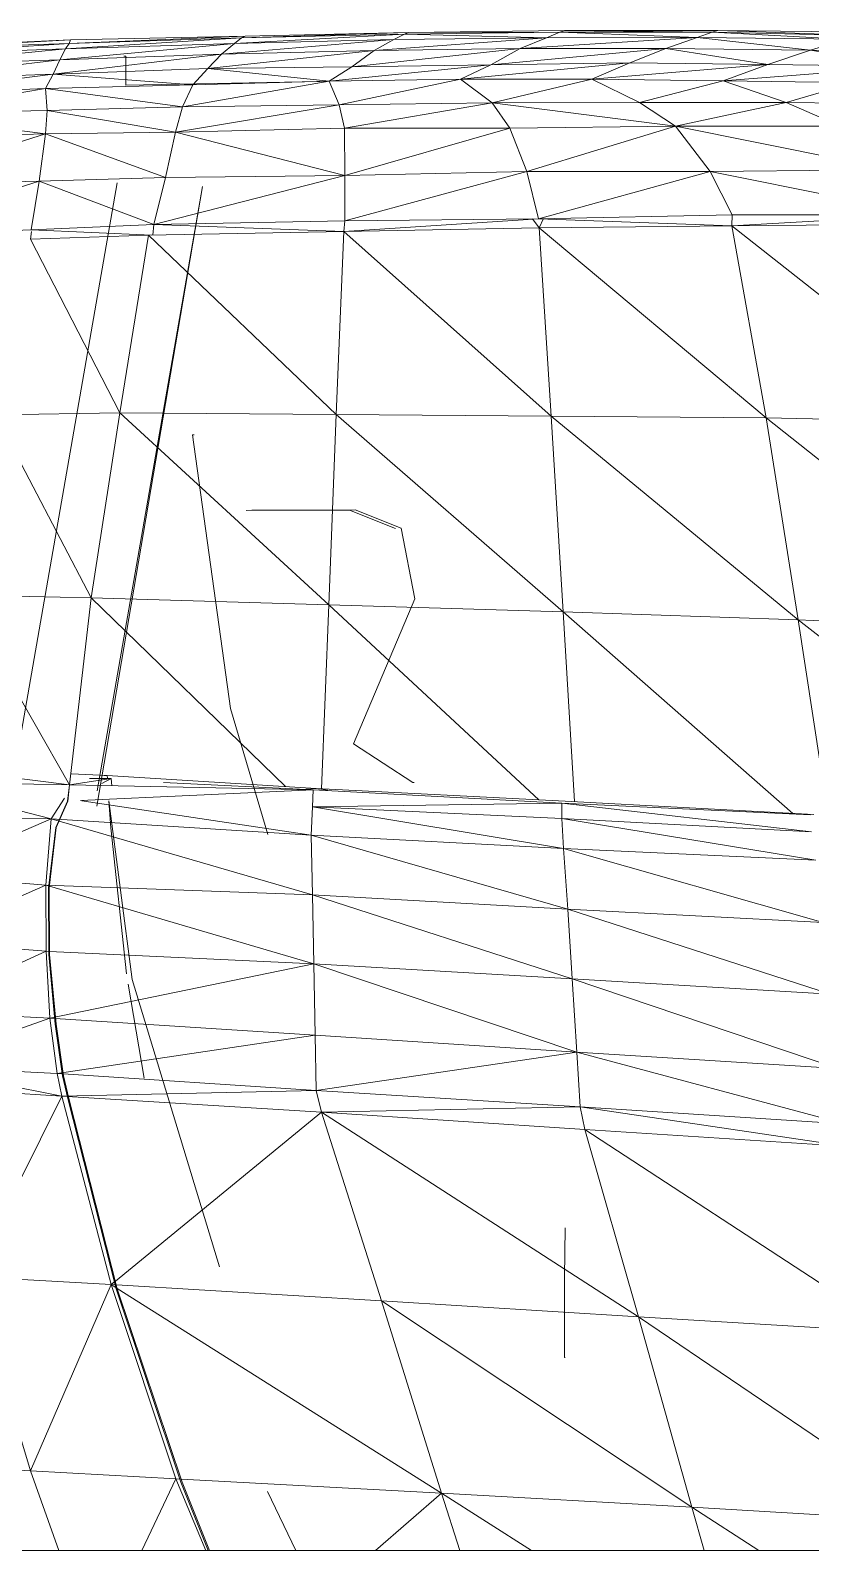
# Model space of a CAD drawing. Header units: inches. Extents: x 9610 to 15331, y -316 to 681.
# Drawn here: x 15099.94 to 15116.47, y 0 to 32.22 of the extents above; entities that cross this region are included whole.
import ezdxf

# ---------------------------------------------------------------- set-up
doc = ezdxf.new("R2010")
doc.units = ezdxf.units.IN
doc.header["$MEASUREMENT"] = 0
doc.linetypes.add('Aligning Line 1_8_', pattern=[0.25, 0.125, -0.125])
doc.linetypes.add('Grid Line 1_2_', pattern=[0.875, 0.5, -0.125, 0.125, -0.125])
for name, color, linetype, lineweight in [('0-2', 55, 'Continuous', 9), ('0-4', 130, 'Continuous', 5), ('A-FLOR-LEVL-1', 51, 'Grid Line 1_2_', 9), ('A-GENM', 5, 'Continuous', 9), ('C-TOPO-2', 55, 'Continuous', 9), ('G-ANNO-SYMB', 111, 'Aligning Line 1_8_', 9)]:
    doc.layers.add(name, color=color, linetype=linetype, lineweight=lineweight)

# ---------------------------------------------------------------- blocks, each defined once
blk = doc.blocks.new('Land_Rover_Evoque_-_SUV_Car_Vehicle_Automobile_13067 - Land Rover EVOQUE_dwg-1230547-BUILDING SECTION - NORTH_SOUTH AT ELEVATOR AND COURTYARD - LOOKING EAST')
at = {"layer": 'A-GENM'}
for p, q in [((-2020.732, 31.945), (-2024.393, 31.713)), ((-2020.707, 32.021), (-2024.39, 31.827)), ((-2020.732, 31.945), (-2024.39, 31.827)), ((-2020.707, 32.021), (-2024.385, 31.864)), ((-2017.231, 31.949), (-2020.929, 31.601)), ((-2017.083, 32.063), (-2020.812, 31.831)), ((-2017.231, 31.949), (-2020.812, 31.831)), ((-2020.732, 31.945), (-2020.812, 31.831)), ((-2017.001, 32.101), (-2020.732, 31.945)), ((-2017.083, 32.063), (-2020.732, 31.945)), ((-2020.707, 32.021), (-2020.732, 31.945)), ((-2017.001, 32.101), (-2020.707, 32.021)), ((-2013.851, 32.029), (-2017.502, 31.72)), ((-2017.231, 31.949), (-2017.502, 31.72)), ((-2013.627, 32.143), (-2017.231, 31.949)), ((-2017.083, 32.063), (-2017.231, 31.949)), ((-2013.851, 32.029), (-2017.231, 31.949)), ((-2013.545, 32.181), (-2017.083, 32.063)), ((-2013.627, 32.143), (-2017.083, 32.063)), ((-2017.001, 32.101), (-2017.083, 32.063)), ((-2013.545, 32.181), (-2017.001, 32.101)), ((-2010.617, 32.069), (-2014.267, 31.799)), ((-2013.851, 32.029), (-2014.267, 31.799)), ((-2013.627, 32.143), (-2013.851, 32.029)), ((-2010.617, 32.069), (-2013.851, 32.029)), ((-2010.335, 32.184), (-2013.627, 32.143)), ((-2013.545, 32.181), (-2013.627, 32.143)), ((-2013.627, 32.143), (-2010.617, 32.069)), ((-2010.234, 32.221), (-2013.545, 32.181)), ((-2013.545, 32.181), (-2010.335, 32.184)), ((-2007.426, 32.072), (-2011.177, 31.84)), ((-2010.617, 32.069), (-2011.177, 31.84)), ((-2010.335, 32.184), (-2010.617, 32.069)), ((-2007.426, 32.072), (-2010.617, 32.069)), ((-2010.234, 32.221), (-2010.335, 32.184)), ((-2007.105, 32.187), (-2010.335, 32.184)), ((-2010.335, 32.184), (-2007.426, 32.072)), ((-2006.985, 32.224), (-2010.234, 32.221)), ((-2010.234, 32.221), (-2007.105, 32.187)), ((-2007.426, 32.072), (-2008.087, 31.842)), ((-2007.105, 32.187), (-2007.426, 32.072)), ((-2004.269, 32.036), (-2007.426, 32.072)), ((-2007.426, 32.072), (-2005.021, 31.806)), ((-2006.985, 32.224), (-2007.105, 32.187)), ((-2003.904, 32.112), (-2007.105, 32.187)), ((-2007.105, 32.187), (-2004.269, 32.036)), ((-2006.985, 32.224), (-2003.74, 32.188)), ((-2006.985, 32.224), (-2003.904, 32.112)), ((-2004.269, 32.036), (-2005.021, 31.806)), ((-2020.929, 31.601), (-2024.438, 31.177)), ((-2020.812, 31.831), (-2024.414, 31.483)), ((-2020.929, 31.601), (-2024.414, 31.483)), ((-2020.812, 31.831), (-2024.393, 31.713)), ((-2017.502, 31.72), (-2021.069, 31.295)), ((-2020.929, 31.601), (-2021.069, 31.295)), ((-2020.812, 31.831), (-2020.929, 31.601)), ((-2017.502, 31.72), (-2020.929, 31.601)), ((-2019.573, 31.675), (-2019.53, 31.677)), ((-2019.53, 31.677), (-2019.531, 31.063)), ((-2014.267, 31.799), (-2017.795, 31.413)), ((-2017.502, 31.72), (-2017.795, 31.413)), ((-2014.267, 31.799), (-2017.502, 31.72)), ((-2011.177, 31.84), (-2014.744, 31.454)), ((-2014.267, 31.799), (-2014.744, 31.454)), ((-2014.267, 31.799), (-2011.177, 31.84)), ((-2008.087, 31.842), (-2011.798, 31.495)), ((-2011.177, 31.84), (-2011.798, 31.495)), ((-2011.177, 31.84), (-2008.087, 31.842)), ((-2008.852, 31.535), (-2008.087, 31.842)), ((-2005.926, 31.499), (-2008.087, 31.842)), ((-2005.021, 31.806), (-2008.087, 31.842)), ((-2005.926, 31.499), (-2005.021, 31.806)), ((-2002.979, 31.463), (-2005.021, 31.806)), ((-2001.94, 31.77), (-2005.021, 31.806)), ((-2021.069, 31.295), (-2024.447, 30.871)), ((-2024.438, 31.177), (-2021.069, 31.295)), ((-2021.069, 31.295), (-2021.231, 30.989)), ((-2021.069, 31.295), (-2017.795, 31.413)), ((-2021.069, 31.295), (-2018.111, 31.068)), ((-2017.795, 31.413), (-2018.111, 31.068)), ((-2014.744, 31.454), (-2017.795, 31.413)), ((-2017.795, 31.413), (-2015.223, 31.147)), ((-2011.798, 31.495), (-2015.223, 31.147)), ((-2014.744, 31.454), (-2015.223, 31.147)), ((-2011.798, 31.495), (-2014.744, 31.454)), ((-2008.852, 31.535), (-2012.441, 31.187)), ((-2011.798, 31.495), (-2012.441, 31.187)), ((-2008.852, 31.535), (-2011.798, 31.495)), ((-2008.852, 31.535), (-2009.659, 31.19)), ((-2005.926, 31.499), (-2009.659, 31.19)), ((-2005.926, 31.499), (-2008.852, 31.535)), ((-2005.926, 31.499), (-2006.871, 31.153)), ((-2006.871, 31.153), (-2002.979, 31.463)), ((-2005.926, 31.499), (-2002.979, 31.463)), ((-2021.231, 30.989), (-2024.455, 30.449)), ((-2021.231, 30.989), (-2024.447, 30.871)), ((-2024.447, 30.871), (-2021.231, 30.989)), ((-2018.111, 31.068), (-2021.231, 30.989)), ((-2021.231, 30.989), (-2018.111, 31.068)), ((-2021.231, 30.989), (-2018.332, 30.607)), ((-2021.231, 30.989), (-2021.201, 30.528)), ((-2019.531, 31.063), (-2015.42, 31.143)), ((-2015.223, 31.147), (-2018.332, 30.607)), ((-2018.111, 31.068), (-2018.332, 30.607)), ((-2015.223, 31.147), (-2018.111, 31.068)), ((-2018.111, 31.068), (-2015.223, 31.147)), ((-2012.441, 31.187), (-2015.223, 31.147)), ((-2015.223, 31.147), (-2012.441, 31.187)), ((-2015.223, 31.147), (-2015.011, 30.648)), ((-2012.441, 31.187), (-2015.011, 30.648)), ((-2009.659, 31.19), (-2012.441, 31.187)), ((-2012.441, 31.187), (-2009.659, 31.19)), ((-2012.441, 31.187), (-2011.766, 30.689)), ((-2009.659, 31.19), (-2011.766, 30.689)), ((-2009.659, 31.19), (-2006.871, 31.153)), ((-2009.659, 31.19), (-2008.648, 30.692)), ((-2009.659, 31.19), (-2006.871, 31.153)), ((-2006.871, 31.153), (-2008.648, 30.692)), ((-2006.871, 31.153), (-2004.089, 31.117)), ((-2006.871, 31.153), (-2005.534, 30.694)), ((-2006.871, 31.153), (-2004.089, 31.117)), ((-2004.089, 31.117), (-2005.534, 30.694)), ((-2018.481, 30.07), (-2015.011, 30.648)), ((-2018.332, 30.607), (-2015.011, 30.648)), ((-2011.766, 30.689), (-2015.011, 30.648)), ((-2014.9, 30.149), (-2015.011, 30.648)), ((-2014.9, 30.149), (-2011.766, 30.689)), ((-2011.766, 30.689), (-2008.648, 30.692)), ((-2007.883, 30.193), (-2011.766, 30.689)), ((-2011.396, 30.152), (-2011.766, 30.689)), ((-2008.648, 30.692), (-2005.534, 30.694)), ((-2007.883, 30.193), (-2008.648, 30.692)), ((-2007.883, 30.193), (-2005.534, 30.694)), ((-2005.534, 30.694), (-2004.388, 30.196)), ((-2005.534, 30.694), (-2002.42, 30.658)), ((-2021.201, 30.528), (-2024.455, 30.449)), ((-2021.234, 30.029), (-2024.455, 30.449)), ((-2021.234, 30.029), (-2021.201, 30.528)), ((-2018.332, 30.607), (-2021.201, 30.528)), ((-2018.481, 30.07), (-2021.201, 30.528)), ((-2018.481, 30.07), (-2018.332, 30.607)), ((-2024.657, 28.951), (-2021.234, 30.029)), ((-2021.234, 30.029), (-2024.489, 29.95)), ((-2021.366, 29.03), (-2021.234, 30.029)), ((-2018.481, 30.07), (-2021.234, 30.029)), ((-2018.689, 29.109), (-2021.234, 30.029)), ((-2018.689, 29.109), (-2018.481, 30.07)), ((-2014.9, 30.149), (-2018.481, 30.07)), ((-2014.888, 29.151), (-2018.481, 30.07)), ((-2011.396, 30.152), (-2014.9, 30.149)), ((-2014.888, 29.151), (-2014.9, 30.149)), ((-2014.888, 29.151), (-2011.396, 30.152)), ((-2007.883, 30.193), (-2011.396, 30.152)), ((-2011.036, 29.23), (-2011.396, 30.152)), ((-2011.036, 29.23), (-2007.883, 30.193)), ((-2007.883, 30.193), (-2004.388, 30.196)), ((-2007.883, 30.193), (-2003.321, 29.275)), ((-2007.883, 30.193), (-2007.147, 29.234)), ((-2025.001, 27.875), (-2021.366, 29.03)), ((-2024.657, 28.951), (-2021.366, 29.03)), ((-2021.366, 29.03), (-2021.536, 27.993)), ((-2021.366, 29.03), (-2018.689, 29.109)), ((-2021.366, 29.03), (-2018.936, 28.11)), ((-2018.936, 28.11), (-2014.888, 29.151)), ((-2018.936, 28.11), (-2018.689, 29.109)), ((-2018.689, 29.109), (-2014.888, 29.151)), ((-2014.893, 28.19), (-2011.036, 29.23)), ((-2014.888, 29.151), (-2014.893, 28.19)), ((-2014.888, 29.151), (-2011.036, 29.23)), ((-2011.036, 29.23), (-2007.147, 29.234)), ((-2011.036, 29.23), (-2010.783, 28.232)), ((-2010.783, 28.232), (-2007.147, 29.234)), ((-2003.321, 29.275), (-2007.147, 29.234)), ((-2002.563, 28.316), (-2007.147, 29.234)), ((-2007.147, 29.234), (-2006.682, 28.312)), ((-2019.716, 28.992), (-2021.948, 16.199)), ((-2017.906, 28.917), (-2020.143, 15.778)), ((-2017.906, 28.917), (-2020.139, 16.105)), ((-2021.536, 27.993), (-2018.936, 28.11)), ((-2018.936, 28.11), (-2018.956, 27.88)), ((-2018.936, 28.11), (-2014.893, 28.19)), ((-2018.936, 28.11), (-2014.913, 27.96)), ((-2010.783, 28.232), (-2014.913, 27.96)), ((-2014.893, 28.19), (-2014.913, 27.96)), ((-2014.913, 27.96), (-2010.773, 28.04)), ((-2014.913, 27.96), (-2010.773, 28.04)), ((-2014.893, 28.19), (-2010.783, 28.232)), ((-2010.912, 28.231), (-2010.773, 28.04)), ((-2010.783, 28.232), (-2006.682, 28.312)), ((-2010.783, 28.232), (-2006.687, 28.082)), ((-2010.773, 28.04), (-2010.68, 28.234)), ((-2006.687, 28.082), (-2010.773, 28.04)), ((-2010.773, 28.04), (-2006.687, 28.082)), ((-2010.521, 24.045), (-2010.773, 28.04)), ((-2005.964, 24.01), (-2010.773, 28.04)), ((-2002.563, 28.316), (-2006.687, 28.082)), ((-2006.682, 28.312), (-2006.687, 28.082)), ((-2002.515, 28.123), (-2006.687, 28.082)), ((-2006.687, 28.082), (-2002.515, 28.123)), ((-2005.964, 24.01), (-2006.687, 28.082)), ((-2001.407, 23.918), (-2006.687, 28.082)), ((-2002.563, 28.316), (-2006.682, 28.312)), ((-2025.001, 27.875), (-2021.536, 27.993)), ((-2021.533, 27.96), (-2021.555, 27.801)), ((-2021.555, 27.801), (-2019.052, 27.88)), ((-2019.657, 24.114), (-2021.555, 27.801)), ((-2021.536, 27.993), (-2018.983, 27.881)), ((-2019.052, 27.88), (-2019.657, 24.114)), ((-2019.657, 24.114), (-2019.052, 27.88)), ((-2014.913, 27.96), (-2019.052, 27.88)), ((-2015.075, 24.08), (-2019.052, 27.88)), ((-2015.075, 24.08), (-2014.913, 27.96)), ((-2010.521, 24.045), (-2014.913, 27.96)), ((-2019.657, 24.114), (-2022.296, 24.074)), ((-2020.263, 20.196), (-2022.296, 24.074)), ((-2019.657, 24.114), (-2020.263, 20.196)), ((-2020.263, 20.196), (-2019.657, 24.114)), ((-2015.075, 24.08), (-2019.657, 24.114)), ((-2019.657, 24.114), (-2015.228, 20.046)), ((-2015.075, 24.08), (-2015.228, 20.046)), ((-2015.075, 24.08), (-2010.521, 24.045)), ((-2015.075, 24.08), (-2010.26, 19.897)), ((-2010.521, 24.045), (-2010.26, 19.897)), ((-2010.521, 24.045), (-2005.282, 19.728)), ((-2010.521, 24.045), (-2005.964, 24.01)), ((-2005.282, 19.728), (-2005.964, 24.01)), ((-2005.964, 24.01), (-2000.301, 19.52)), ((-2005.964, 24.01), (-2001.407, 23.918)), ((-2018.081, 23.654), (-2018.12, 23.651)), ((-2018.12, 23.651), (-2017.317, 17.85)), ((-2014.788, 22.051), (-2016.982, 22.049)), ((-2014.67, 22.059), (-2016.864, 22.057)), ((-2013.816, 21.667), (-2014.788, 22.051)), ((-2013.697, 21.676), (-2014.67, 22.059)), ((-2013.407, 20.178), (-2013.697, 21.676)), ((-2020.727, 16.231), (-2023.017, 20.251)), ((-2020.263, 20.196), (-2023.017, 20.251)), ((-2020.727, 16.231), (-2020.263, 20.196)), ((-2015.228, 20.046), (-2020.263, 20.196)), ((-2020.263, 20.196), (-2016.151, 16.196)), ((-2015.228, 20.046), (-2015.383, 16.149)), ((-2015.228, 20.046), (-2010.26, 19.897)), ((-2015.228, 20.046), (-2010.78, 15.916)), ((-2014.704, 17.103), (-2013.407, 20.178)), ((-2010.26, 19.897), (-2005.282, 19.728)), ((-2010.26, 19.897), (-2010.021, 15.876)), ((-2010.26, 19.897), (-2005.399, 15.624)), ((-2005.282, 19.728), (-2000.301, 19.52)), ((-2005.282, 19.728), (-2004.649, 15.583)), ((-2005.282, 19.728), (-1999.74, 15.391)), ((-2017.317, 17.85), (-2016.523, 15.18)), ((-2013.452, 16.278), (-2014.704, 17.103)), ((-2020.727, 16.231), (-2023.682, 16.602)), ((-2020.684, 16.463), (-2019.927, 16.432)), ((-2020.727, 16.231), (-2023.738, 16.294)), ((-2021.115, 15.509), (-2023.699, 16.179)), ((-2020.766, 15.885), (-2020.727, 16.231)), ((-2020.764, 15.885), (-2020.727, 16.231)), ((-2020.764, 15.885), (-2020.727, 16.231)), ((-2020.727, 16.231), (-2019.841, 16.366)), ((-2020.727, 16.231), (-2015.564, 16.128)), ((-2020.492, 15.897), (-2015.564, 16.128)), ((-2019.841, 16.366), (-2020.303, 16.369)), ((-2020.042, 16.261), (-2019.841, 16.366)), ((-2019.993, 16.428), (-2019.927, 16.432)), ((-2019.927, 16.432), (-2019.919, 16.37)), ((-2019.927, 16.432), (-2015.499, 16.155)), ((-2019.825, 16.213), (-2019.841, 16.366)), ((-2018.733, 16.278), (-2015.564, 16.128)), ((-2015.713, 16.142), (-2015.499, 16.155)), ((-2015.564, 16.128), (-2015.573, 15.763)), ((-2010.288, 15.844), (-2015.564, 16.128)), ((-2010.223, 15.887), (-2015.499, 16.155)), ((-2015.251, 16.117), (-2015.499, 16.155)), ((-2013.452, 16.278), (-2013.418, 16.28)), ((-2021.115, 15.509), (-2020.831, 15.951)), ((-2021.016, 15.328), (-2020.766, 15.885)), ((-2021.008, 15.327), (-2020.764, 15.885)), ((-2020.464, 15.896), (-2015.606, 15.167)), ((-2019.849, 15.317), (-2019.895, 15.893)), ((-2019.895, 15.893), (-2019.396, 12.104)), ((-2010.288, 15.844), (-2015.573, 15.763)), ((-2005.018, 15.599), (-2010.288, 15.844)), ((-2010.288, 15.844), (-2005.002, 15.233)), ((-2010.288, 15.844), (-2010.288, 15.517)), ((-2004.951, 15.6), (-2010.223, 15.887)), ((-2021.115, 15.509), (-2023.863, 14.316)), ((-2021.115, 15.509), (-2023.79, 15.545)), ((-2021.115, 15.509), (-2021.225, 14.107)), ((-2021.115, 15.509), (-2015.573, 13.9)), ((-2021.115, 15.509), (-2015.606, 15.167)), ((-2015.606, 15.167), (-2015.573, 15.763)), ((-2010.288, 15.517), (-2015.573, 15.763)), ((-2010.253, 14.884), (-2015.573, 15.763)), ((-2010.288, 15.517), (-2015.573, 15.763)), ((-2005.002, 15.233), (-2010.288, 15.517)), ((-2004.905, 14.638), (-2010.288, 15.517)), ((-2010.253, 14.884), (-2010.288, 15.517)), ((-2005.002, 15.233), (-2010.288, 15.517)), ((-2021.168, 14.041), (-2021.016, 15.328)), ((-2021.155, 14.039), (-2021.008, 15.327)), ((-2019.516, 12.224), (-2019.849, 15.317)), ((-2010.253, 14.884), (-2015.606, 15.167)), ((-2010.161, 13.597), (-2015.606, 15.167)), ((-2015.573, 13.9), (-2015.606, 15.167)), ((-2004.905, 14.638), (-2010.253, 14.884)), ((-2004.751, 13.313), (-2010.253, 14.884)), ((-2010.253, 14.884), (-2010.161, 13.597)), ((-2021.225, 14.107), (-2023.863, 14.316)), ((-2021.225, 14.107), (-2023.936, 12.914)), ((-2021.221, 12.704), (-2021.225, 14.107)), ((-2021.225, 14.107), (-2015.573, 13.9)), ((-2021.225, 14.107), (-2021.151, 14.085)), ((-2021.167, 12.638), (-2021.168, 14.041)), ((-2021.155, 14.039), (-2021.16, 13.949)), ((-2021.155, 14.039), (-2021.149, 14.093)), ((-2021.155, 14.039), (-2021.149, 14.093)), ((-2021.151, 12.636), (-2021.155, 14.039)), ((-2021.15, 14.085), (-2015.549, 12.44)), ((-2010.161, 13.597), (-2015.573, 13.9)), ((-2010.071, 12.118), (-2015.573, 13.9)), ((-2015.573, 13.9), (-2015.549, 12.44)), ((-2004.751, 13.313), (-2010.161, 13.597)), ((-2010.161, 13.597), (-2004.594, 11.796)), ((-2010.161, 13.597), (-2010.071, 12.118)), ((-2021.221, 12.704), (-2023.936, 12.914)), ((-2021.221, 12.704), (-2024.009, 11.435)), ((-2021.14, 11.283), (-2021.221, 12.704)), ((-2021.221, 12.704), (-2021.164, 12.702)), ((-2021.031, 11.16), (-2021.167, 12.638)), ((-2021.151, 12.701), (-2015.549, 12.44)), ((-2021.011, 11.157), (-2021.151, 12.636)), ((-2021.151, 12.636), (-2021.141, 12.519)), ((-2021.14, 11.283), (-2015.549, 12.44)), ((-2010.071, 12.118), (-2015.549, 12.44)), ((-2015.549, 12.44), (-2015.517, 10.923)), ((-2015.549, 12.44), (-2009.972, 10.562)), ((-2019.479, 12.008), (-2019.14, 10.017)), ((-2019.396, 12.104), (-2017.547, 6.013)), ((-2004.594, 11.796), (-2010.071, 12.118)), ((-2010.071, 12.118), (-2009.972, 10.562)), ((-2010.071, 12.118), (-2004.44, 10.221)), ((-2021.14, 11.283), (-2024.064, 10.263)), ((-2021.14, 11.283), (-2024.009, 11.435)), ((-2020.984, 10.112), (-2021.14, 11.283)), ((-2021.14, 11.283), (-2015.517, 10.923)), ((-2020.876, 10.065), (-2021.031, 11.16)), ((-2020.854, 10.062), (-2021.011, 11.157)), ((-2020.984, 10.112), (-2015.517, 10.923)), ((-2015.517, 10.923), (-2009.972, 10.562)), ((-2015.517, 10.923), (-2015.495, 9.751)), ((-2009.972, 10.562), (-2015.495, 9.751)), ((-2009.972, 10.562), (-2004.44, 10.221)), ((-2009.972, 10.562), (-2004.323, 9.049)), ((-2009.972, 10.562), (-2009.902, 9.41)), ((-2020.89, 9.632), (-2024.064, 10.263)), ((-2020.984, 10.112), (-2024.064, 10.263)), ((-2020.89, 9.632), (-2020.984, 10.112)), ((-2020.984, 10.112), (-2020.86, 10.104)), ((-2020.759, 9.585), (-2020.876, 10.065)), ((-2020.86, 10.104), (-2015.495, 9.751)), ((-2020.739, 9.582), (-2020.854, 10.062)), ((-2020.89, 9.632), (-2023.989, 9.821)), ((-2020.89, 9.632), (-2015.495, 9.751)), ((-2009.902, 9.41), (-2015.495, 9.751)), ((-2015.382, 9.29), (-2015.495, 9.751)), ((-2020.89, 9.632), (-2022.788, 5.807)), ((-2020.89, 9.632), (-2019.843, 5.637)), ((-2020.89, 9.632), (-2015.382, 9.29)), ((-2019.736, 5.551), (-2020.759, 9.585)), ((-2019.712, 5.548), (-2020.739, 9.582)), ((-2009.902, 9.41), (-2015.382, 9.29)), ((-2004.237, 8.569), (-2009.902, 9.41)), ((-2004.323, 9.049), (-2009.902, 9.41)), ((-2009.902, 9.41), (-2009.807, 8.929)), ((-2019.753, 5.711), (-2015.382, 9.29)), ((-2009.807, 8.929), (-2015.382, 9.29)), ((-2015.382, 9.29), (-2008.665, 4.954)), ((-2015.382, 9.29), (-2014.115, 5.296)), ((-2004.237, 8.569), (-2009.807, 8.929)), ((-2009.807, 8.929), (-2003.235, 4.632)), ((-2009.807, 8.929), (-2008.665, 4.954)), ((-2010.221, 6.84), (-2010.234, 5.786)), ((-2019.843, 5.637), (-2022.788, 5.807)), ((-2022.788, 5.807), (-2021.553, 1.688)), ((-2019.843, 5.637), (-2021.553, 1.688)), ((-2019.843, 5.637), (-2019.764, 5.702)), ((-2019.843, 5.637), (-2018.472, 1.518)), ((-2019.843, 5.637), (-2019.74, 5.631)), ((-2019.843, 5.637), (-2019.715, 5.556)), ((-2018.365, 1.451), (-2019.736, 5.551)), ((-2019.733, 5.631), (-2014.115, 5.296)), ((-2019.714, 5.555), (-2012.84, 1.214)), ((-2018.339, 1.447), (-2019.712, 5.548)), ((-2010.234, 5.786), (-2010.235, 4.096)), ((-2008.665, 4.954), (-2014.115, 5.296)), ((-2014.115, 5.296), (-2012.84, 1.214)), ((-2014.115, 5.296), (-2007.536, 0.922)), ((-2003.235, 4.632), (-2008.665, 4.954)), ((-2008.665, 4.954), (-2007.536, 0.922)), ((-2008.665, 4.954), (-2002.238, 0.599)), ((-2010.218, 4.094), (-2010.235, 4.096)), ((-2025.578, 1.925), (-2021.553, 1.688)), ((-2018.472, 1.518), (-2021.553, 1.688)), ((-2020.955, 0), (-2021.553, 1.688)), ((-2018.472, 1.518), (-2019.193, 0)), ((-2018.472, 1.518), (-2017.837, 0)), ((-2018.472, 1.518), (-2018.362, 1.512)), ((-2017.784, 0), (-2018.365, 1.451)), ((-2018.339, 1.447), (-2018.362, 1.512)), ((-2018.361, 1.512), (-2012.84, 1.214)), ((-2017.756, 0), (-2018.339, 1.447)), ((-2016.531, 1.251), (-2015.931, 0)), ((-2014.242, 0), (-2012.84, 1.214)), ((-2012.84, 1.214), (-2012.453, 0)), ((-2012.84, 1.214), (-2007.536, 0.922)), ((-2012.84, 1.214), (-2010.934, 0)), ((-2007.536, 0.922), (-2007.273, 0)), ((-2007.536, 0.922), (-2006.114, 0)), ((-2007.536, 0.922), (-2002.238, 0.599))]:
    blk.add_line(p, q, dxfattribs=at)
blk = doc.blocks.new('Land_Rover_Evoque_-_SUV_Car_Vehicle_Automobile_13067 - Land_Rover_Evoque_-_SUV_Car_Vehicle_Automobile_13067-1230553-BUILDING SECTION - NORTH_SOUTH AT ELEVATOR AND COURTYARD - LOOKING EAST')
blk.add_blockref('Land_Rover_Evoque_-_SUV_Car_Vehicle_Automobile_13067 - Land Rover EVOQUE_dwg-1230547-BUILDING SECTION - NORTH_SOUTH AT ELEVATOR AND COURTYARD - LOOKING EAST', (0, 0))
blk = doc.blocks.new('CTR  - Topography_rvt-2-BUILDING SECTION - NORTH_SOUTH AT ELEVATOR AND COURTYARD - LOOKING EAST')
at = {"layer": 'C-TOPO-2'}
for p, q in [((-2053.042, 0), (-2013.873, 0)), ((-2053.042, 0), (-2013.873, 0)), ((-2053.042, 0), (-2013.873, 0)), ((-1977.829, 0), (-2013.873, 0)), ((-2013.873, 0), (-1977.829, 0)), ((-2013.873, 0), (-1977.829, 0))]:
    blk.add_line(p, q, dxfattribs=at)
at = {"layer": '0-2'}
blk.add_blockref('Land_Rover_Evoque_-_SUV_Car_Vehicle_Automobile_13067 - Land_Rover_Evoque_-_SUV_Car_Vehicle_Automobile_13067-1230553-BUILDING SECTION - NORTH_SOUTH AT ELEVATOR AND COURTYARD - LOOKING EAST', (0, 0), dxfattribs=at)

msp = doc.modelspace()

# ---------------------------------------------------------------- linework, layer by layer
at = {"layer": 'A-FLOR-LEVL-1'}
msp.add_line((12953.526, 0), (15306.534, 0), dxfattribs=at)
at = {"layer": 'G-ANNO-SYMB'}
msp.add_line((15210.55, 0), (13049.446, 0), dxfattribs=at)

# ---------------------------------------------------------------- block references
at = {"layer": '0-4'}
msp.add_blockref('CTR  - Topography_rvt-2-BUILDING SECTION - NORTH_SOUTH AT ELEVATOR AND COURTYARD - LOOKING EAST', (17121.491, 0), dxfattribs=at)

doc.saveas('drawing.dxf')
